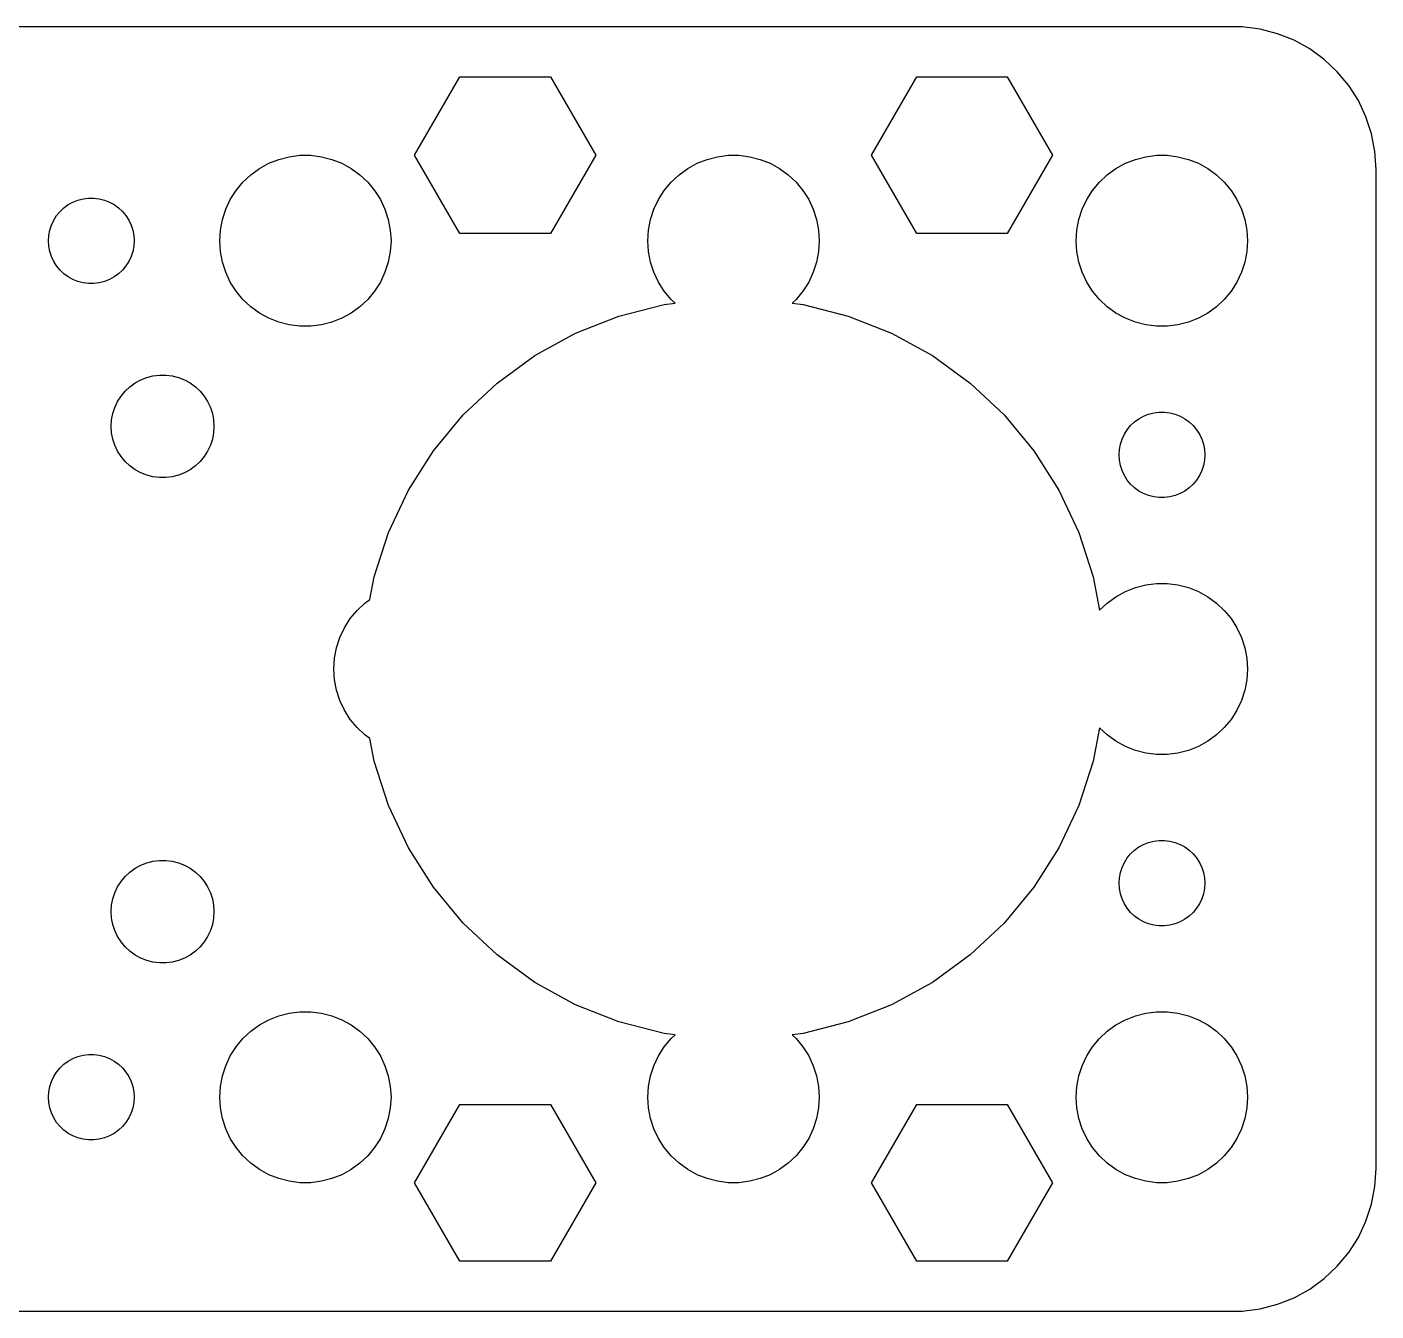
# Model space of a CAD drawing. Header units: metres. Extents: x -67.5 to 22.5, y -22.5 to 76.5.
# Drawn here: x -24.75 to 22.5, y 31.51 to 76.49 of the extents above; entities that cross this region are included whole.
import ezdxf

# ---------------------------------------------------------------- set-up
doc = ezdxf.new("R2010")
doc.units = ezdxf.units.M

msp = doc.modelspace()

# ---------------------------------------------------------------- linework, layer by layer
for p, q in [((17.8139, 76.4901), (-62.8139, 76.4901)), ((18.4369, 76.4114), (17.8139, 76.4901)), ((19.0451, 76.2553), (18.4369, 76.4114)), ((19.6289, 76.0241), (19.0451, 76.2553)), ((20.1791, 75.7216), (19.6289, 76.0241)), ((20.6871, 75.3526), (20.1791, 75.7216)), ((21.1448, 74.9227), (20.6871, 75.3526)), ((-11.1735, 72), (-9.58675, 74.7483)), ((-9.58675, 74.7483), (-6.41325, 74.7483)), ((-6.41325, 74.7483), (-4.82651, 72)), ((4.82651, 72), (6.41325, 74.7483)), ((6.41325, 74.7483), (9.58675, 74.7483)), ((9.58675, 74.7483), (11.1735, 72)), ((21.5451, 74.4389), (21.1448, 74.9227)), ((21.8815, 73.9088), (21.5451, 74.4389)), ((22.1489, 73.3406), (21.8815, 73.9088)), ((22.3429, 72.7434), (22.1489, 73.3406)), ((22.4606, 72.1267), (22.3429, 72.7434)), ((-16.2773, 71.7145), (-15.927, 71.8532)), ((-15.927, 71.8532), (-15.5621, 71.9469)), ((-15.5621, 71.9469), (-15.1884, 71.9941)), ((-15.1884, 71.9941), (-14.8116, 71.9941)), ((-14.8116, 71.9941), (-14.4379, 71.9469)), ((-14.4379, 71.9469), (-14.0729, 71.8532)), ((-14.0729, 71.8532), (-13.7227, 71.7145)), ((-9.58675, 69.2517), (-11.1735, 72)), ((-4.82651, 72), (-6.41325, 69.2517)), ((-1.27733, 71.7145), (-0.92705, 71.8532)), ((-0.92705, 71.8532), (-0.56213, 71.9469)), ((-0.56213, 71.9469), (-0.18837, 71.9941)), ((-0.18837, 71.9941), (0.18837, 71.9941)), ((0.18837, 71.9941), (0.56213, 71.9469)), ((0.56213, 71.9469), (0.92705, 71.8532)), ((0.92705, 71.8532), (1.27733, 71.7145)), ((6.41325, 69.2517), (4.82651, 72)), ((11.1735, 72), (9.58675, 69.2517)), ((13.7227, 71.7145), (14.0729, 71.8532)), ((14.0729, 71.8532), (14.4379, 71.9469)), ((14.4379, 71.9469), (14.8116, 71.9941)), ((14.8116, 71.9941), (15.1884, 71.9941)), ((15.1884, 71.9941), (15.5621, 71.9469)), ((15.5621, 71.9469), (15.927, 71.8532)), ((15.927, 71.8532), (16.2773, 71.7145)), ((22.5, 71.5), (22.4606, 72.1267)), ((-16.9123, 71.3115), (-16.6075, 71.533)), ((-16.6075, 71.533), (-16.2773, 71.7145)), ((-13.7227, 71.7145), (-13.3925, 71.533)), ((-13.3925, 71.533), (-13.0877, 71.3115)), ((-1.91226, 71.3115), (-1.60747, 71.533)), ((-1.60747, 71.533), (-1.27733, 71.7145)), ((1.27733, 71.7145), (1.60747, 71.533)), ((1.60747, 71.533), (1.91226, 71.3115)), ((13.0877, 71.3115), (13.3925, 71.533)), ((13.3925, 71.533), (13.7227, 71.7145)), ((16.2773, 71.7145), (16.6075, 71.533)), ((16.6075, 71.533), (16.9123, 71.3115)), ((22.5, 36.5), (22.5, 71.5)), ((-17.427, 70.7634), (-17.1869, 71.0536)), ((-17.1869, 71.0536), (-16.9123, 71.3115)), ((-13.0877, 71.3115), (-12.8131, 71.0536)), ((-12.8131, 71.0536), (-12.5729, 70.7634)), ((-2.42705, 70.7634), (-2.1869, 71.0536)), ((-2.1869, 71.0536), (-1.91226, 71.3115)), ((1.91226, 71.3115), (2.1869, 71.0536)), ((2.1869, 71.0536), (2.42705, 70.7634)), ((12.5729, 70.7634), (12.8131, 71.0536)), ((12.8131, 71.0536), (13.0877, 71.3115)), ((16.9123, 71.3115), (17.1869, 71.0536)), ((17.1869, 71.0536), (17.427, 70.7634)), ((-23.1387, 70.3572), (-22.9635, 70.4266)), ((-22.9635, 70.4266), (-22.7811, 70.4734)), ((-22.7811, 70.4734), (-22.5942, 70.497)), ((-22.5942, 70.497), (-22.4058, 70.497)), ((-22.4058, 70.497), (-22.2189, 70.4734)), ((-22.2189, 70.4734), (-22.0365, 70.4266)), ((-22.0365, 70.4266), (-21.8613, 70.3572)), ((-17.7893, 70.1044), (-17.6289, 70.4453)), ((-17.6289, 70.4453), (-17.427, 70.7634)), ((-12.5729, 70.7634), (-12.3711, 70.4453)), ((-12.3711, 70.4453), (-12.2107, 70.1044)), ((-2.78932, 70.1044), (-2.62891, 70.4453)), ((-2.62891, 70.4453), (-2.42705, 70.7634)), ((2.42705, 70.7634), (2.62891, 70.4453)), ((2.62891, 70.4453), (2.78932, 70.1044)), ((12.2107, 70.1044), (12.3711, 70.4453)), ((12.3711, 70.4453), (12.5729, 70.7634)), ((17.427, 70.7634), (17.6289, 70.4453)), ((17.6289, 70.4453), (17.7893, 70.1044)), ((-23.7135, 69.8817), (-23.5934, 70.0268)), ((-23.5934, 70.0268), (-23.4561, 70.1558)), ((-23.4561, 70.1558), (-23.3037, 70.2665)), ((-23.3037, 70.2665), (-23.1387, 70.3572)), ((-21.8613, 70.3572), (-21.6963, 70.2665)), ((-21.6963, 70.2665), (-21.5439, 70.1558)), ((-21.5439, 70.1558), (-21.4065, 70.0268)), ((-21.4065, 70.0268), (-21.2865, 69.8817)), ((-17.9057, 69.7461), (-17.7893, 70.1044)), ((-12.2107, 70.1044), (-12.0942, 69.7461)), ((-2.90575, 69.7461), (-2.78932, 70.1044)), ((2.78932, 70.1044), (2.90575, 69.7461)), ((12.0942, 69.7461), (12.2107, 70.1044)), ((17.7893, 70.1044), (17.9057, 69.7461)), ((-23.9529, 69.373), (-23.8947, 69.5522)), ((-23.8947, 69.5522), (-23.8145, 69.7226)), ((-23.8145, 69.7226), (-23.7135, 69.8817)), ((-21.2865, 69.8817), (-21.1855, 69.7226)), ((-21.1855, 69.7226), (-21.1053, 69.5522)), ((-21.1053, 69.5522), (-21.0471, 69.373)), ((-17.9763, 69.376), (-17.9057, 69.7461)), ((-12.0942, 69.7461), (-12.0237, 69.376)), ((-2.97633, 69.376), (-2.90575, 69.7461)), ((2.90575, 69.7461), (2.97633, 69.376)), ((12.0237, 69.376), (12.0942, 69.7461)), ((17.9057, 69.7461), (17.9763, 69.376)), ((-24, 69), (-23.9882, 69.188)), ((-23.9882, 68.812), (-24, 69)), ((-23.9882, 69.188), (-23.9529, 69.373)), ((-21.0471, 69.373), (-21.0118, 69.188)), ((-21.0118, 69.188), (-21, 69)), ((-21, 69), (-21.0118, 68.812)), ((-18, 69), (-17.9763, 69.376)), ((-17.9763, 68.624), (-18, 69)), ((-12.0237, 69.376), (-12, 69)), ((-12, 69), (-12.0237, 68.624)), ((-6.41325, 69.2517), (-9.58675, 69.2517)), ((-3, 69), (-2.97633, 69.376)), ((-2.97633, 68.624), (-3, 69)), ((2.97633, 69.376), (3, 69)), ((3, 69), (2.97633, 68.624)), ((9.58675, 69.2517), (6.41325, 69.2517)), ((12, 69), (12.0237, 69.376)), ((12.0237, 68.624), (12, 69)), ((17.9763, 69.376), (18, 69)), ((18, 69), (17.9763, 68.624)), ((-23.9529, 68.627), (-23.9882, 68.812)), ((-23.8947, 68.4478), (-23.9529, 68.627)), ((-21.0471, 68.627), (-21.1053, 68.4478)), ((-21.0118, 68.812), (-21.0471, 68.627)), ((-17.9057, 68.2539), (-17.9763, 68.624)), ((-12.0237, 68.624), (-12.0942, 68.2539)), ((-2.90575, 68.2539), (-2.97633, 68.624)), ((2.97633, 68.624), (2.90575, 68.2539)), ((12.0942, 68.2539), (12.0237, 68.624)), ((17.9763, 68.624), (17.9057, 68.2539)), ((-23.8145, 68.2774), (-23.8947, 68.4478)), ((-23.7135, 68.1183), (-23.8145, 68.2774)), ((-23.5934, 67.9732), (-23.7135, 68.1183)), ((-21.2865, 68.1183), (-21.4065, 67.9732)), ((-21.1855, 68.2774), (-21.2865, 68.1183)), ((-21.1053, 68.4478), (-21.1855, 68.2774)), ((-17.7893, 67.8956), (-17.9057, 68.2539)), ((-12.0942, 68.2539), (-12.2107, 67.8956)), ((-2.78932, 67.8956), (-2.90575, 68.2539)), ((2.90575, 68.2539), (2.78932, 67.8956)), ((12.2107, 67.8956), (12.0942, 68.2539)), ((17.9057, 68.2539), (17.7893, 67.8956)), ((-23.4561, 67.8442), (-23.5934, 67.9732)), ((-23.3037, 67.7335), (-23.4561, 67.8442)), ((-23.1387, 67.6427), (-23.3037, 67.7335)), ((-22.9635, 67.5734), (-23.1387, 67.6427)), ((-22.7811, 67.5266), (-22.9635, 67.5734)), ((-22.0365, 67.5734), (-22.2189, 67.5266)), ((-21.8613, 67.6427), (-22.0365, 67.5734)), ((-21.6963, 67.7335), (-21.8613, 67.6427)), ((-21.5439, 67.8442), (-21.6963, 67.7335)), ((-21.4065, 67.9732), (-21.5439, 67.8442)), ((-17.6289, 67.5547), (-17.7893, 67.8956)), ((-12.2107, 67.8956), (-12.3711, 67.5547)), ((-2.62891, 67.5547), (-2.78932, 67.8956)), ((2.78932, 67.8956), (2.62891, 67.5547)), ((12.3711, 67.5547), (12.2107, 67.8956)), ((17.7893, 67.8956), (17.6289, 67.5547)), ((-22.5942, 67.5029), (-22.7811, 67.5266)), ((-22.4058, 67.5029), (-22.5942, 67.5029)), ((-22.2189, 67.5266), (-22.4058, 67.5029)), ((-17.427, 67.2366), (-17.6289, 67.5547)), ((-17.1869, 66.9464), (-17.427, 67.2366)), ((-12.5729, 67.2366), (-12.8131, 66.9464)), ((-12.3711, 67.5547), (-12.5729, 67.2366)), ((-2.42705, 67.2366), (-2.62891, 67.5547)), ((-2.1869, 66.9464), (-2.42705, 67.2366)), ((2.42705, 67.2366), (2.1869, 66.9464)), ((2.62891, 67.5547), (2.42705, 67.2366)), ((12.5729, 67.2366), (12.3711, 67.5547)), ((12.8131, 66.9464), (12.5729, 67.2366)), ((17.427, 67.2366), (17.1869, 66.9464)), ((17.6289, 67.5547), (17.427, 67.2366)), ((-16.9123, 66.6884), (-17.1869, 66.9464)), ((-16.6075, 66.467), (-16.9123, 66.6884)), ((-13.0877, 66.6884), (-13.3925, 66.467)), ((-12.8131, 66.9464), (-13.0877, 66.6884)), ((-4.01721, 66.3637), (-2.43594, 66.7697)), ((-2.43594, 66.7697), (-2.05064, 66.8184)), ((-2.05064, 66.8184), (-2.1869, 66.9464)), ((2.1869, 66.9464), (2.05064, 66.8184)), ((2.05064, 66.8184), (2.43594, 66.7697)), ((2.43594, 66.7697), (4.01721, 66.3637)), ((13.0877, 66.6884), (12.8131, 66.9464)), ((13.3925, 66.467), (13.0877, 66.6884)), ((16.9123, 66.6884), (16.6075, 66.467)), ((17.1869, 66.9464), (16.9123, 66.6884)), ((-16.2773, 66.2855), (-16.6075, 66.467)), ((-15.927, 66.1468), (-16.2773, 66.2855)), ((-13.7227, 66.2855), (-14.0729, 66.1468)), ((-13.3925, 66.467), (-13.7227, 66.2855)), ((-5.53513, 65.7627), (-4.01721, 66.3637)), ((4.01721, 66.3637), (5.53513, 65.7627)), ((13.7227, 66.2855), (13.3925, 66.467)), ((14.0729, 66.1468), (13.7227, 66.2855)), ((16.2773, 66.2855), (15.927, 66.1468)), ((16.6075, 66.467), (16.2773, 66.2855)), ((-15.5621, 66.0531), (-15.927, 66.1468)), ((-15.1884, 66.0059), (-15.5621, 66.0531)), ((-14.8116, 66.0059), (-15.1884, 66.0059)), ((-14.4379, 66.0531), (-14.8116, 66.0059)), ((-14.0729, 66.1468), (-14.4379, 66.0531)), ((-6.96574, 64.9763), (-5.53513, 65.7627)), ((5.53513, 65.7627), (6.96574, 64.9763)), ((14.4379, 66.0531), (14.0729, 66.1468)), ((14.8116, 66.0059), (14.4379, 66.0531)), ((15.1884, 66.0059), (14.8116, 66.0059)), ((15.5621, 66.0531), (15.1884, 66.0059)), ((15.927, 66.1468), (15.5621, 66.0531)), ((-8.2865, 64.0167), (-6.96574, 64.9763)), ((6.96574, 64.9763), (8.2865, 64.0167)), ((-20.5562, 64.2119), (-20.3373, 64.2681)), ((-20.3373, 64.2681), (-20.113, 64.2964)), ((-20.113, 64.2964), (-19.887, 64.2964)), ((-19.887, 64.2964), (-19.6627, 64.2681)), ((-19.6627, 64.2681), (-19.4438, 64.2119)), ((-21.3121, 63.7322), (-21.1474, 63.8869)), ((-21.1474, 63.8869), (-20.9645, 64.0198)), ((-20.9645, 64.0198), (-20.7664, 64.1287)), ((-20.7664, 64.1287), (-20.5562, 64.2119)), ((-19.4438, 64.2119), (-19.2336, 64.1287)), ((-19.2336, 64.1287), (-19.0355, 64.0198)), ((-19.0355, 64.0198), (-18.8526, 63.8869)), ((-18.8526, 63.8869), (-18.6879, 63.7322)), ((-9.47658, 62.8991), (-8.2865, 64.0167)), ((8.2865, 64.0167), (9.47658, 62.8991)), ((-21.6736, 63.1626), (-21.5773, 63.3671)), ((-21.5773, 63.3671), (-21.4562, 63.558)), ((-21.4562, 63.558), (-21.3121, 63.7322)), ((-18.6879, 63.7322), (-18.5438, 63.558)), ((-18.5438, 63.558), (-18.4226, 63.3671)), ((-18.4226, 63.3671), (-18.3264, 63.1626)), ((-21.7858, 62.7256), (-21.7434, 62.9476)), ((-21.7434, 62.9476), (-21.6736, 63.1626)), ((-18.3264, 63.1626), (-18.2565, 62.9476)), ((-18.2565, 62.9476), (-18.2142, 62.7256)), ((-10.5172, 61.6412), (-9.47658, 62.8991)), ((9.47658, 62.8991), (10.5172, 61.6412)), ((14.1963, 62.7665), (14.3613, 62.8572)), ((14.3613, 62.8572), (14.5365, 62.9266)), ((14.5365, 62.9266), (14.7189, 62.9734)), ((14.7189, 62.9734), (14.9058, 62.997)), ((14.9058, 62.997), (15.0942, 62.997)), ((15.0942, 62.997), (15.2811, 62.9734)), ((15.2811, 62.9734), (15.4635, 62.9266)), ((15.4635, 62.9266), (15.6387, 62.8572)), ((15.6387, 62.8572), (15.8037, 62.7665)), ((-21.8, 62.5), (-21.7858, 62.7256)), ((-21.7858, 62.2744), (-21.8, 62.5)), ((-18.2142, 62.7256), (-18.2, 62.5)), ((-18.2, 62.5), (-18.2142, 62.2744)), ((13.6855, 62.2226), (13.7865, 62.3817)), ((13.7865, 62.3817), (13.9065, 62.5268)), ((13.9065, 62.5268), (14.0439, 62.6558)), ((14.0439, 62.6558), (14.1963, 62.7665)), ((15.8037, 62.7665), (15.9561, 62.6558)), ((15.9561, 62.6558), (16.0934, 62.5268)), ((16.0934, 62.5268), (16.2135, 62.3817)), ((16.2135, 62.3817), (16.3145, 62.2226)), ((-21.7434, 62.0524), (-21.7858, 62.2744)), ((-21.6736, 61.8374), (-21.7434, 62.0524)), ((-18.2565, 62.0524), (-18.3264, 61.8374)), ((-18.2142, 62.2744), (-18.2565, 62.0524)), ((13.5471, 61.873), (13.6053, 62.0522)), ((13.6053, 62.0522), (13.6855, 62.2226)), ((16.3145, 62.2226), (16.3947, 62.0522)), ((16.3947, 62.0522), (16.4529, 61.873)), ((-21.5773, 61.6328), (-21.6736, 61.8374)), ((-21.4562, 61.442), (-21.5773, 61.6328)), ((-21.3121, 61.2678), (-21.4562, 61.442)), ((-18.5438, 61.442), (-18.6879, 61.2678)), ((-18.4226, 61.6328), (-18.5438, 61.442)), ((-18.3264, 61.8374), (-18.4226, 61.6328)), ((-11.392, 60.2628), (-10.5172, 61.6412)), ((10.5172, 61.6412), (11.392, 60.2628)), ((13.5, 61.5), (13.5118, 61.688)), ((13.5118, 61.312), (13.5, 61.5)), ((13.5118, 61.688), (13.5471, 61.873)), ((16.4529, 61.873), (16.4882, 61.688)), ((16.4882, 61.688), (16.5, 61.5)), ((16.5, 61.5), (16.4882, 61.312)), ((-21.1474, 61.1131), (-21.3121, 61.2678)), ((-20.9645, 60.9802), (-21.1474, 61.1131)), ((-20.7664, 60.8713), (-20.9645, 60.9802)), ((-19.0355, 60.9802), (-19.2336, 60.8713)), ((-18.8526, 61.1131), (-19.0355, 60.9802)), ((-18.6879, 61.2678), (-18.8526, 61.1131)), ((13.5471, 61.127), (13.5118, 61.312)), ((13.6053, 60.9478), (13.5471, 61.127)), ((16.4529, 61.127), (16.3947, 60.9478)), ((16.4882, 61.312), (16.4529, 61.127)), ((-20.5562, 60.7881), (-20.7664, 60.8713)), ((-20.3373, 60.7319), (-20.5562, 60.7881)), ((-20.113, 60.7036), (-20.3373, 60.7319)), ((-19.887, 60.7036), (-20.113, 60.7036)), ((-19.6627, 60.7319), (-19.887, 60.7036)), ((-19.4438, 60.7881), (-19.6627, 60.7319)), ((-19.2336, 60.8713), (-19.4438, 60.7881)), ((13.6855, 60.7774), (13.6053, 60.9478)), ((13.7865, 60.6183), (13.6855, 60.7774)), ((13.9065, 60.4732), (13.7865, 60.6183)), ((16.2135, 60.6183), (16.0934, 60.4732)), ((16.3145, 60.7774), (16.2135, 60.6183)), ((16.3947, 60.9478), (16.3145, 60.7774)), ((-12.0871, 58.7856), (-11.392, 60.2628)), ((11.392, 60.2628), (12.0871, 58.7856)), ((14.0439, 60.3442), (13.9065, 60.4732)), ((14.1963, 60.2335), (14.0439, 60.3442)), ((14.3613, 60.1427), (14.1963, 60.2335)), ((14.5365, 60.0734), (14.3613, 60.1427)), ((14.7189, 60.0266), (14.5365, 60.0734)), ((14.9058, 60.0029), (14.7189, 60.0266)), ((15.2811, 60.0266), (15.0942, 60.0029)), ((15.4635, 60.0734), (15.2811, 60.0266)), ((15.6387, 60.1427), (15.4635, 60.0734)), ((15.8037, 60.2335), (15.6387, 60.1427)), ((15.9561, 60.3442), (15.8037, 60.2335)), ((16.0934, 60.4732), (15.9561, 60.3442)), ((15.0942, 60.0029), (14.9058, 60.0029)), ((-12.5916, 57.233), (-12.0871, 58.7856)), ((12.0871, 58.7856), (12.5916, 57.233)), ((-12.744, 56.4338), (-12.5916, 57.233)), ((12.5916, 57.233), (12.816, 56.0564)), ((13.3925, 56.533), (13.7227, 56.7145)), ((13.7227, 56.7145), (14.0729, 56.8532)), ((14.0729, 56.8532), (14.4379, 56.9469)), ((14.4379, 56.9469), (14.8116, 56.9941)), ((14.8116, 56.9941), (15.1884, 56.9941)), ((15.1884, 56.9941), (15.5621, 56.9469)), ((15.5621, 56.9469), (15.927, 56.8532)), ((15.927, 56.8532), (16.2773, 56.7145)), ((16.2773, 56.7145), (16.6075, 56.533)), ((-13.1869, 56.0536), (-12.9123, 56.3115)), ((-12.9123, 56.3115), (-12.744, 56.4338)), ((12.816, 56.0564), (13.0877, 56.3115)), ((13.0877, 56.3115), (13.3925, 56.533)), ((16.6075, 56.533), (16.9123, 56.3115)), ((16.9123, 56.3115), (17.1869, 56.0536)), ((-13.6289, 55.4453), (-13.427, 55.7634)), ((-13.427, 55.7634), (-13.1869, 56.0536)), ((17.1869, 56.0536), (17.427, 55.7634)), ((17.427, 55.7634), (17.6289, 55.4453)), ((-13.7893, 55.1044), (-13.6289, 55.4453)), ((17.6289, 55.4453), (17.7893, 55.1044)), ((-13.9057, 54.7461), (-13.7893, 55.1044)), ((17.7893, 55.1044), (17.9057, 54.7461)), ((-14, 54), (-13.9763, 54.376)), ((-13.9763, 54.376), (-13.9057, 54.7461)), ((17.9057, 54.7461), (17.9763, 54.376)), ((17.9763, 54.376), (18, 54)), ((-13.9763, 53.624), (-14, 54)), ((18, 54), (17.9763, 53.624)), ((-13.9057, 53.2539), (-13.9763, 53.624)), ((17.9763, 53.624), (17.9057, 53.2539)), ((-13.7893, 52.8956), (-13.9057, 53.2539)), ((17.9057, 53.2539), (17.7893, 52.8956)), ((-13.6289, 52.5547), (-13.7893, 52.8956)), ((-13.427, 52.2366), (-13.6289, 52.5547)), ((17.6289, 52.5547), (17.427, 52.2366)), ((17.7893, 52.8956), (17.6289, 52.5547)), ((-13.1869, 51.9464), (-13.427, 52.2366)), ((17.427, 52.2366), (17.1869, 51.9464)), ((-12.9123, 51.6885), (-13.1869, 51.9464)), ((-12.744, 51.5662), (-12.9123, 51.6885)), ((-12.5916, 50.767), (-12.744, 51.5662)), ((12.816, 51.9436), (12.5916, 50.767)), ((13.0877, 51.6885), (12.816, 51.9436)), ((13.3925, 51.467), (13.0877, 51.6885)), ((16.9123, 51.6885), (16.6075, 51.467)), ((17.1869, 51.9464), (16.9123, 51.6885)), ((13.7227, 51.2855), (13.3925, 51.467)), ((14.0729, 51.1468), (13.7227, 51.2855)), ((14.4379, 51.0531), (14.0729, 51.1468)), ((14.8116, 51.0059), (14.4379, 51.0531)), ((15.5621, 51.0531), (15.1884, 51.0059)), ((15.927, 51.1468), (15.5621, 51.0531)), ((16.2773, 51.2855), (15.927, 51.1468)), ((16.6075, 51.467), (16.2773, 51.2855)), ((-12.0871, 49.2144), (-12.5916, 50.767)), ((12.5916, 50.767), (12.0871, 49.2144)), ((15.1884, 51.0059), (14.8116, 51.0059)), ((-11.392, 47.7372), (-12.0871, 49.2144)), ((12.0871, 49.2144), (11.392, 47.7372)), ((-10.5172, 46.3588), (-11.392, 47.7372)), ((11.392, 47.7372), (10.5172, 46.3588)), ((14.0439, 47.6558), (14.1963, 47.7665)), ((14.1963, 47.7665), (14.3613, 47.8573)), ((14.3613, 47.8573), (14.5365, 47.9266)), ((14.5365, 47.9266), (14.7189, 47.9734)), ((14.7189, 47.9734), (14.9058, 47.9971)), ((14.9058, 47.9971), (15.0942, 47.9971)), ((15.0942, 47.9971), (15.2811, 47.9734)), ((15.2811, 47.9734), (15.4635, 47.9266)), ((15.4635, 47.9266), (15.6387, 47.8573)), ((15.6387, 47.8573), (15.8037, 47.7665)), ((15.8037, 47.7665), (15.9561, 47.6558)), ((-20.5562, 47.2119), (-20.3373, 47.2681)), ((-20.3373, 47.2681), (-20.113, 47.2964)), ((-20.113, 47.2964), (-19.887, 47.2964)), ((-19.887, 47.2964), (-19.6627, 47.2681)), ((-19.6627, 47.2681), (-19.4438, 47.2119)), ((13.6855, 47.2226), (13.7865, 47.3817)), ((13.7865, 47.3817), (13.9065, 47.5268)), ((13.9065, 47.5268), (14.0439, 47.6558)), ((15.9561, 47.6558), (16.0934, 47.5268)), ((16.0934, 47.5268), (16.2135, 47.3817)), ((16.2135, 47.3817), (16.3145, 47.2226)), ((-21.3121, 46.7322), (-21.1474, 46.8869)), ((-21.1474, 46.8869), (-20.9645, 47.0198)), ((-20.9645, 47.0198), (-20.7664, 47.1287)), ((-20.7664, 47.1287), (-20.5562, 47.2119)), ((-19.4438, 47.2119), (-19.2336, 47.1287)), ((-19.2336, 47.1287), (-19.0355, 47.0198)), ((-19.0355, 47.0198), (-18.8526, 46.8869)), ((-18.8526, 46.8869), (-18.6879, 46.7322)), ((13.5118, 46.688), (13.5471, 46.873)), ((13.5471, 46.873), (13.6053, 47.0522)), ((13.6053, 47.0522), (13.6855, 47.2226)), ((16.3145, 47.2226), (16.3947, 47.0522)), ((16.3947, 47.0522), (16.4529, 46.873)), ((16.4529, 46.873), (16.4882, 46.688)), ((-21.6736, 46.1626), (-21.5773, 46.3672)), ((-21.5773, 46.3672), (-21.4562, 46.558)), ((-21.4562, 46.558), (-21.3121, 46.7322)), ((-18.6879, 46.7322), (-18.5438, 46.558)), ((-18.5438, 46.558), (-18.4226, 46.3672)), ((-18.4226, 46.3672), (-18.3264, 46.1626)), ((-9.47658, 45.1009), (-10.5172, 46.3588)), ((10.5172, 46.3588), (9.47658, 45.1009)), ((13.5, 46.5), (13.5118, 46.688)), ((13.5118, 46.312), (13.5, 46.5)), ((13.5471, 46.127), (13.5118, 46.312)), ((16.4882, 46.312), (16.4529, 46.127)), ((16.4882, 46.688), (16.5, 46.5)), ((16.5, 46.5), (16.4882, 46.312)), ((-21.7858, 45.7256), (-21.7434, 45.9476)), ((-21.7434, 45.9476), (-21.6736, 46.1626)), ((-18.3264, 46.1626), (-18.2565, 45.9476)), ((-18.2565, 45.9476), (-18.2142, 45.7256)), ((13.6053, 45.9478), (13.5471, 46.127)), ((13.6855, 45.7774), (13.6053, 45.9478)), ((16.3947, 45.9478), (16.3145, 45.7774)), ((16.4529, 46.127), (16.3947, 45.9478)), ((-21.8, 45.5), (-21.7858, 45.7256)), ((-21.7858, 45.2744), (-21.8, 45.5)), ((-18.2142, 45.7256), (-18.2, 45.5)), ((-18.2, 45.5), (-18.2142, 45.2744)), ((13.7865, 45.6183), (13.6855, 45.7774)), ((13.9065, 45.4732), (13.7865, 45.6183)), ((14.0439, 45.3442), (13.9065, 45.4732)), ((16.0934, 45.4732), (15.9561, 45.3442)), ((16.2135, 45.6183), (16.0934, 45.4732)), ((16.3145, 45.7774), (16.2135, 45.6183)), ((-21.7434, 45.0524), (-21.7858, 45.2744)), ((-21.6736, 44.8374), (-21.7434, 45.0524)), ((-18.2565, 45.0524), (-18.3264, 44.8374)), ((-18.2142, 45.2744), (-18.2565, 45.0524)), ((-8.2865, 43.9833), (-9.47658, 45.1009)), ((9.47658, 45.1009), (8.2865, 43.9833)), ((14.1963, 45.2335), (14.0439, 45.3442)), ((14.3613, 45.1428), (14.1963, 45.2335)), ((14.5365, 45.0734), (14.3613, 45.1428)), ((14.7189, 45.0266), (14.5365, 45.0734)), ((14.9058, 45.003), (14.7189, 45.0266)), ((15.0942, 45.003), (14.9058, 45.003)), ((15.2811, 45.0266), (15.0942, 45.003)), ((15.4635, 45.0734), (15.2811, 45.0266)), ((15.6387, 45.1428), (15.4635, 45.0734)), ((15.8037, 45.2335), (15.6387, 45.1428)), ((15.9561, 45.3442), (15.8037, 45.2335)), ((-21.5773, 44.6329), (-21.6736, 44.8374)), ((-21.4562, 44.442), (-21.5773, 44.6329)), ((-21.3121, 44.2678), (-21.4562, 44.442)), ((-18.5438, 44.442), (-18.6879, 44.2678)), ((-18.4226, 44.6329), (-18.5438, 44.442)), ((-18.3264, 44.8374), (-18.4226, 44.6329)), ((-21.1474, 44.1131), (-21.3121, 44.2678)), ((-20.9645, 43.9802), (-21.1474, 44.1131)), ((-20.7664, 43.8713), (-20.9645, 43.9802)), ((-19.0355, 43.9802), (-19.2336, 43.8713)), ((-18.8526, 44.1131), (-19.0355, 43.9802)), ((-18.6879, 44.2678), (-18.8526, 44.1131)), ((-6.96574, 43.0237), (-8.2865, 43.9833)), ((8.2865, 43.9833), (6.96574, 43.0237)), ((-20.5562, 43.7881), (-20.7664, 43.8713)), ((-20.3373, 43.7319), (-20.5562, 43.7881)), ((-20.113, 43.7036), (-20.3373, 43.7319)), ((-19.887, 43.7036), (-20.113, 43.7036)), ((-19.6627, 43.7319), (-19.887, 43.7036)), ((-19.4438, 43.7881), (-19.6627, 43.7319)), ((-19.2336, 43.8713), (-19.4438, 43.7881)), ((-5.53513, 42.2373), (-6.96574, 43.0237)), ((6.96574, 43.0237), (5.53513, 42.2373)), ((-4.01721, 41.6363), (-5.53513, 42.2373)), ((5.53513, 42.2373), (4.01721, 41.6363)), ((-16.6075, 41.533), (-16.2773, 41.7145)), ((-16.2773, 41.7145), (-15.927, 41.8532)), ((-15.927, 41.8532), (-15.5621, 41.9469)), ((-15.5621, 41.9469), (-15.1884, 41.9941)), ((-15.1884, 41.9941), (-14.8116, 41.9941)), ((-14.8116, 41.9941), (-14.4379, 41.9469)), ((-14.4379, 41.9469), (-14.0729, 41.8532)), ((-14.0729, 41.8532), (-13.7227, 41.7145)), ((-13.7227, 41.7145), (-13.3925, 41.533)), ((-2.43594, 41.2303), (-4.01721, 41.6363)), ((4.01721, 41.6363), (2.43594, 41.2303)), ((13.3925, 41.533), (13.7227, 41.7145)), ((13.7227, 41.7145), (14.0729, 41.8532)), ((14.0729, 41.8532), (14.4379, 41.9469)), ((14.4379, 41.9469), (14.8116, 41.9941)), ((14.8116, 41.9941), (15.1884, 41.9941)), ((15.1884, 41.9941), (15.5621, 41.9469)), ((15.5621, 41.9469), (15.927, 41.8532)), ((15.927, 41.8532), (16.2773, 41.7145)), ((16.2773, 41.7145), (16.6075, 41.533)), ((-17.1869, 41.0536), (-16.9123, 41.3116)), ((-16.9123, 41.3116), (-16.6075, 41.533)), ((-13.3925, 41.533), (-13.0877, 41.3116)), ((-13.0877, 41.3116), (-12.8131, 41.0536)), ((-2.05064, 41.1816), (-2.43594, 41.2303)), ((-2.1869, 41.0536), (-2.05064, 41.1816)), ((2.43594, 41.2303), (2.05064, 41.1816)), ((2.05064, 41.1816), (2.1869, 41.0536)), ((12.8131, 41.0536), (13.0877, 41.3116)), ((13.0877, 41.3116), (13.3925, 41.533)), ((16.6075, 41.533), (16.9123, 41.3116)), ((16.9123, 41.3116), (17.1869, 41.0536)), ((-17.6289, 40.4453), (-17.427, 40.7634)), ((-17.427, 40.7634), (-17.1869, 41.0536)), ((-12.8131, 41.0536), (-12.5729, 40.7634)), ((-12.5729, 40.7634), (-12.3711, 40.4453)), ((-2.62891, 40.4453), (-2.42705, 40.7634)), ((-2.42705, 40.7634), (-2.1869, 41.0536)), ((2.1869, 41.0536), (2.42705, 40.7634)), ((2.42705, 40.7634), (2.62891, 40.4453)), ((12.3711, 40.4453), (12.5729, 40.7634)), ((12.5729, 40.7634), (12.8131, 41.0536)), ((17.1869, 41.0536), (17.427, 40.7634)), ((17.427, 40.7634), (17.6289, 40.4453)), ((-23.4561, 40.1558), (-23.3037, 40.2665)), ((-23.3037, 40.2665), (-23.1387, 40.3573)), ((-23.1387, 40.3573), (-22.9635, 40.4266)), ((-22.9635, 40.4266), (-22.7811, 40.4734)), ((-22.7811, 40.4734), (-22.5942, 40.4971)), ((-22.5942, 40.4971), (-22.4058, 40.4971)), ((-22.4058, 40.4971), (-22.2189, 40.4734)), ((-22.2189, 40.4734), (-22.0365, 40.4266)), ((-22.0365, 40.4266), (-21.8613, 40.3573)), ((-21.8613, 40.3573), (-21.6963, 40.2665)), ((-21.6963, 40.2665), (-21.5439, 40.1558)), ((-17.7893, 40.1044), (-17.6289, 40.4453)), ((-12.3711, 40.4453), (-12.2107, 40.1044)), ((-2.78932, 40.1044), (-2.62891, 40.4453)), ((2.62891, 40.4453), (2.78932, 40.1044)), ((12.2107, 40.1044), (12.3711, 40.4453)), ((17.6289, 40.4453), (17.7893, 40.1044)), ((-23.8947, 39.5522), (-23.8145, 39.7226)), ((-23.8145, 39.7226), (-23.7135, 39.8817)), ((-23.7135, 39.8817), (-23.5934, 40.0268)), ((-23.5934, 40.0268), (-23.4561, 40.1558)), ((-21.5439, 40.1558), (-21.4065, 40.0268)), ((-21.4065, 40.0268), (-21.2865, 39.8817)), ((-21.2865, 39.8817), (-21.1855, 39.7226)), ((-21.1855, 39.7226), (-21.1053, 39.5522)), ((-17.9763, 39.376), (-17.9057, 39.7461)), ((-17.9057, 39.7461), (-17.7893, 40.1044)), ((-12.2107, 40.1044), (-12.0942, 39.7461)), ((-12.0942, 39.7461), (-12.0237, 39.376)), ((-2.97633, 39.376), (-2.90575, 39.7461)), ((-2.90575, 39.7461), (-2.78932, 40.1044)), ((2.78932, 40.1044), (2.90575, 39.7461)), ((2.90575, 39.7461), (2.97633, 39.376)), ((12.0237, 39.376), (12.0942, 39.7461)), ((12.0942, 39.7461), (12.2107, 40.1044)), ((17.7893, 40.1044), (17.9057, 39.7461)), ((17.9057, 39.7461), (17.9763, 39.376)), ((-23.9882, 39.188), (-23.9529, 39.373)), ((-23.9529, 39.373), (-23.8947, 39.5522)), ((-21.1053, 39.5522), (-21.0471, 39.373)), ((-21.0471, 39.373), (-21.0118, 39.188)), ((-18, 39), (-17.9763, 39.376)), ((-12.0237, 39.376), (-12, 39)), ((-3, 39), (-2.97633, 39.376)), ((2.97633, 39.376), (3, 39)), ((12, 39), (12.0237, 39.376)), ((17.9763, 39.376), (18, 39)), ((-24, 39), (-23.9882, 39.188)), ((-23.9882, 38.812), (-24, 39)), ((-23.9529, 38.627), (-23.9882, 38.812)), ((-21.0118, 38.812), (-21.0471, 38.627)), ((-21.0118, 39.188), (-21, 39)), ((-21, 39), (-21.0118, 38.812)), ((-17.9763, 38.624), (-18, 39)), ((-12, 39), (-12.0237, 38.624)), ((-11.1735, 36), (-9.58675, 38.7483)), ((-9.58675, 38.7483), (-6.41325, 38.7483)), ((-6.41325, 38.7483), (-4.82651, 36)), ((-2.97633, 38.624), (-3, 39)), ((3, 39), (2.97633, 38.624)), ((4.82651, 36), (6.41325, 38.7483)), ((6.41325, 38.7483), (9.58675, 38.7483)), ((9.58675, 38.7483), (11.1735, 36)), ((12.0237, 38.624), (12, 39)), ((18, 39), (17.9763, 38.624)), ((-23.8947, 38.4478), (-23.9529, 38.627)), ((-23.8145, 38.2774), (-23.8947, 38.4478)), ((-23.7135, 38.1183), (-23.8145, 38.2774)), ((-21.1855, 38.2774), (-21.2865, 38.1183)), ((-21.1053, 38.4478), (-21.1855, 38.2774)), ((-21.0471, 38.627), (-21.1053, 38.4478)), ((-17.9057, 38.2539), (-17.9763, 38.624)), ((-12.0237, 38.624), (-12.0942, 38.2539)), ((-2.90575, 38.2539), (-2.97633, 38.624)), ((2.97633, 38.624), (2.90575, 38.2539)), ((12.0942, 38.2539), (12.0237, 38.624)), ((17.9763, 38.624), (17.9057, 38.2539)), ((-23.5934, 37.9732), (-23.7135, 38.1183)), ((-23.4561, 37.8442), (-23.5934, 37.9732)), ((-23.3037, 37.7335), (-23.4561, 37.8442)), ((-21.5439, 37.8442), (-21.6963, 37.7335)), ((-21.4065, 37.9732), (-21.5439, 37.8442)), ((-21.2865, 38.1183), (-21.4065, 37.9732)), ((-17.7893, 37.8956), (-17.9057, 38.2539)), ((-17.6289, 37.5547), (-17.7893, 37.8956)), ((-12.2107, 37.8956), (-12.3711, 37.5547)), ((-12.0942, 38.2539), (-12.2107, 37.8956)), ((-2.78932, 37.8956), (-2.90575, 38.2539)), ((-2.62891, 37.5547), (-2.78932, 37.8956)), ((2.78932, 37.8956), (2.62891, 37.5547)), ((2.90575, 38.2539), (2.78932, 37.8956)), ((12.2107, 37.8956), (12.0942, 38.2539)), ((12.3711, 37.5547), (12.2107, 37.8956)), ((17.7893, 37.8956), (17.6289, 37.5547)), ((17.9057, 38.2539), (17.7893, 37.8956)), ((-23.1387, 37.6428), (-23.3037, 37.7335)), ((-22.9635, 37.5734), (-23.1387, 37.6428)), ((-22.7811, 37.5266), (-22.9635, 37.5734)), ((-22.5942, 37.503), (-22.7811, 37.5266)), ((-22.4058, 37.503), (-22.5942, 37.503)), ((-22.2189, 37.5266), (-22.4058, 37.503)), ((-22.0365, 37.5734), (-22.2189, 37.5266)), ((-21.8613, 37.6428), (-22.0365, 37.5734)), ((-21.6963, 37.7335), (-21.8613, 37.6428)), ((-17.427, 37.2366), (-17.6289, 37.5547)), ((-12.3711, 37.5547), (-12.5729, 37.2366)), ((-2.42705, 37.2366), (-2.62891, 37.5547)), ((2.62891, 37.5547), (2.42705, 37.2366)), ((12.5729, 37.2366), (12.3711, 37.5547)), ((17.6289, 37.5547), (17.427, 37.2366)), ((-17.1869, 36.9464), (-17.427, 37.2366)), ((-16.9123, 36.6885), (-17.1869, 36.9464)), ((-12.8131, 36.9464), (-13.0877, 36.6885)), ((-12.5729, 37.2366), (-12.8131, 36.9464)), ((-2.1869, 36.9464), (-2.42705, 37.2366)), ((-1.91226, 36.6885), (-2.1869, 36.9464)), ((2.1869, 36.9464), (1.91226, 36.6885)), ((2.42705, 37.2366), (2.1869, 36.9464)), ((12.8131, 36.9464), (12.5729, 37.2366)), ((13.0877, 36.6885), (12.8131, 36.9464)), ((17.1869, 36.9464), (16.9123, 36.6885)), ((17.427, 37.2366), (17.1869, 36.9464)), ((-16.6075, 36.467), (-16.9123, 36.6885)), ((-16.2773, 36.2855), (-16.6075, 36.467)), ((-13.3925, 36.467), (-13.7227, 36.2855)), ((-13.0877, 36.6885), (-13.3925, 36.467)), ((-1.60747, 36.467), (-1.91226, 36.6885)), ((-1.27733, 36.2855), (-1.60747, 36.467)), ((1.60747, 36.467), (1.27733, 36.2855)), ((1.91226, 36.6885), (1.60747, 36.467)), ((13.3925, 36.467), (13.0877, 36.6885)), ((13.7227, 36.2855), (13.3925, 36.467)), ((16.6075, 36.467), (16.2773, 36.2855)), ((16.9123, 36.6885), (16.6075, 36.467)), ((22.4606, 35.8733), (22.5, 36.5)), ((-15.927, 36.1468), (-16.2773, 36.2855)), ((-15.5621, 36.0531), (-15.927, 36.1468)), ((-15.1884, 36.0059), (-15.5621, 36.0531)), ((-14.8116, 36.0059), (-15.1884, 36.0059)), ((-14.4379, 36.0531), (-14.8116, 36.0059)), ((-14.0729, 36.1468), (-14.4379, 36.0531)), ((-13.7227, 36.2855), (-14.0729, 36.1468)), ((-9.58675, 33.2517), (-11.1735, 36)), ((-4.82651, 36), (-6.41325, 33.2517)), ((-0.92705, 36.1468), (-1.27733, 36.2855)), ((-0.56213, 36.0531), (-0.92705, 36.1468)), ((-0.18837, 36.0059), (-0.56213, 36.0531)), ((0.18837, 36.0059), (-0.18837, 36.0059)), ((0.56213, 36.0531), (0.18837, 36.0059)), ((0.92705, 36.1468), (0.56213, 36.0531)), ((1.27733, 36.2855), (0.92705, 36.1468)), ((6.41325, 33.2517), (4.82651, 36)), ((11.1735, 36), (9.58675, 33.2517)), ((14.0729, 36.1468), (13.7227, 36.2855)), ((14.4379, 36.0531), (14.0729, 36.1468)), ((14.8116, 36.0059), (14.4379, 36.0531)), ((15.1884, 36.0059), (14.8116, 36.0059)), ((15.5621, 36.0531), (15.1884, 36.0059)), ((15.927, 36.1468), (15.5621, 36.0531)), ((16.2773, 36.2855), (15.927, 36.1468)), ((22.3429, 35.2566), (22.4606, 35.8733)), ((22.1489, 34.6594), (22.3429, 35.2566)), ((21.8815, 34.0912), (22.1489, 34.6594)), ((21.5451, 33.5611), (21.8815, 34.0912)), ((21.1448, 33.0773), (21.5451, 33.5611)), ((-6.41325, 33.2517), (-9.58675, 33.2517)), ((9.58675, 33.2517), (6.41325, 33.2517)), ((20.6871, 32.6474), (21.1448, 33.0773)), ((20.1791, 32.2784), (20.6871, 32.6474)), ((19.6289, 31.9759), (20.1791, 32.2784)), ((18.4369, 31.5886), (19.0451, 31.7447)), ((19.0451, 31.7447), (19.6289, 31.9759)), ((-62.8139, 31.5099), (17.8139, 31.5099)), ((17.8139, 31.5099), (18.4369, 31.5886))]:
    msp.add_line(p, q)

doc.saveas('drawing.dxf')
